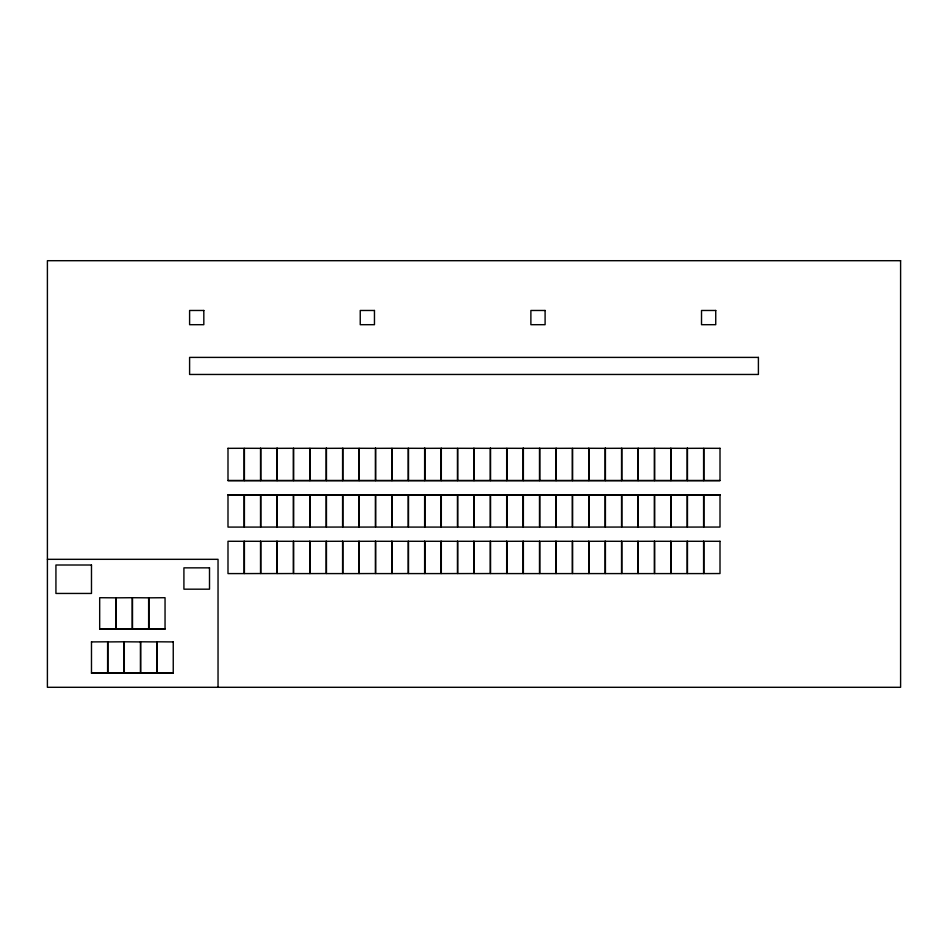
<?xml version="1.0" encoding="UTF-8"?>
<svg xmlns="http://www.w3.org/2000/svg" width="948" height="948" viewBox="0 0 948 948"><rect width="100%" height="100%" fill="white"/><g stroke="black" fill="none" stroke-linecap="round" stroke-linejoin="round"><path stroke-width="1.42" d="M227.994 448.333L244.122 448.286L244.122 480.6L227.994 480.6L227.994 448.286M260.534 448.333L244.406 448.286L244.406 480.6L260.534 480.6L260.534 448.286M276.935 448.333L260.819 448.286L260.819 480.6L276.935 480.6L276.935 448.286M277.219 448.333L293.347 448.286L293.347 480.6L277.219 480.6L277.219 448.286M293.631 448.333L309.759 448.286L309.759 480.6L293.631 480.6L293.631 448.286M326.171 448.333L310.043 448.286L310.043 480.6L326.171 480.6L326.171 448.286M326.456 448.333L342.584 448.286L342.584 480.6L326.456 480.6L326.456 448.286M342.868 448.333L358.984 448.286L358.984 480.6L342.868 480.6L342.868 448.286M375.396 448.333L359.268 448.286L359.268 480.6L375.396 480.6L375.396 448.286M375.681 448.333L391.808 448.286L391.808 480.6L375.681 480.6L375.681 448.286M408.221 448.333L392.093 448.286L392.093 480.6L408.221 480.6L408.221 448.286M424.633 448.333L408.505 448.286L408.505 480.6L424.633 480.6L424.633 448.286M424.917 448.333L441.033 448.286L441.033 480.6L424.917 480.6L424.917 448.286M441.318 448.333L457.446 448.286L457.446 480.6L441.318 480.6L441.318 448.286M473.858 448.333L457.73 448.286L457.73 480.6L473.858 480.6L473.858 448.286M490.27 448.333L474.142 448.286L474.142 480.6L490.27 480.6L490.27 448.286M490.554 448.333L506.682 448.286L506.682 480.6L490.554 480.6L490.554 448.286M523.083 448.333L506.967 448.286L506.967 480.6L523.083 480.6L523.083 448.286M523.367 448.333L539.495 448.286L539.495 480.6L523.367 480.6L523.367 448.286M539.779 448.333L555.907 448.286L555.907 480.6L539.779 480.6L539.779 448.286M556.192 448.333L572.319 448.286L572.319 480.6L556.192 480.6L556.192 448.286M588.732 448.333L572.604 448.286L572.604 480.6L588.732 480.6L588.732 448.286M605.132 448.333L589.016 448.286L589.016 480.6L605.132 480.6L605.132 448.286M605.417 448.333L621.544 448.286L621.544 480.6L605.417 480.6L605.417 448.286M621.829 448.333L637.957 448.286L637.957 480.6L621.829 480.6L621.829 448.286M638.241 448.333L654.369 448.286L654.369 480.6L638.241 480.6L638.241 448.286M670.781 448.333L654.653 448.286L654.653 480.6L670.781 480.6L670.781 448.286M687.182 448.333L671.065 448.286L671.065 480.6L687.182 480.6L687.182 448.286M687.466 448.333L703.594 448.286L703.594 480.6L687.466 480.6L687.466 448.286M720.006 448.333L703.878 448.286L703.878 480.6L720.006 480.6L720.006 448.286M227.994 480.565L244.122 480.565M244.406 480.565L260.534 480.565M260.819 480.565L276.935 480.565M277.219 480.565L293.347 480.565M293.631 480.565L309.759 480.565M310.043 480.565L326.171 480.565M326.456 480.565L342.584 480.565M342.868 480.565L358.984 480.565M359.268 480.565L375.396 480.565M375.681 480.565L391.808 480.565M392.093 480.565L408.221 480.565M408.505 480.565L424.633 480.565M424.917 480.565L441.033 480.565M441.318 480.565L457.446 480.565M457.73 480.565L473.858 480.565M474.142 480.565L490.27 480.565M490.554 480.565L506.682 480.565M506.967 480.565L523.083 480.565M523.367 480.565L539.495 480.565M539.779 480.565L555.907 480.565M556.192 480.565L572.319 480.565M572.604 480.565L588.732 480.565M589.016 480.565L605.132 480.565M605.417 480.565L621.544 480.565M621.829 480.565L637.957 480.565M638.241 480.565L654.369 480.565M654.653 480.565L670.781 480.565M671.065 480.565L687.182 480.565M687.466 480.565L703.594 480.565M703.878 480.565L720.006 480.565M227.994 494.82L244.122 494.82M244.406 494.82L260.534 494.82M260.819 494.82L276.935 494.82M277.219 494.82L293.347 494.82M293.631 494.82L309.759 494.82M310.043 494.82L326.171 494.82M326.456 494.82L342.584 494.82M342.868 494.82L358.984 494.82M359.268 494.82L375.396 494.82M375.681 494.82L391.808 494.82M392.093 494.82L408.221 494.82M408.505 494.82L424.633 494.82M424.917 494.82L441.033 494.82M441.318 494.82L457.446 494.82M457.73 494.82L473.858 494.82M474.142 494.82L490.27 494.82M490.554 494.82L506.682 494.82M506.967 494.82L523.083 494.82M523.367 494.82L539.495 494.82M539.779 494.82L555.907 494.82M556.192 494.82L572.319 494.82M572.604 494.82L588.732 494.82M589.016 494.82L605.132 494.82M605.417 494.82L621.544 494.82M621.829 494.82L637.957 494.82M638.241 494.82L654.369 494.82M654.653 494.82L670.781 494.82M671.065 494.82L687.182 494.82M687.466 494.82L703.594 494.82M703.878 494.82L720.006 494.82M47.4 559.32L218.04 559.32L218.04 687.3M115.81 597.832L99.682 597.714L99.682 629.128L115.81 629.128L115.81 597.714M116.094 597.832L132.222 597.714L132.222 629.128L116.094 629.128L116.094 597.714M148.635 597.832L132.507 597.714L132.507 629.128L148.635 629.128L148.635 597.714M148.919 597.832L165.047 597.714L165.047 629.128L148.919 629.128L148.919 597.714M99.682 628.998L115.81 628.998M116.094 628.998L132.222 628.998M132.507 628.998L148.635 628.998M148.919 628.998L165.047 628.998M91.482 641.915L107.61 641.796L107.61 673.21L91.482 673.21L91.482 641.796M107.894 641.915L124.022 641.796L124.022 673.21L107.894 673.21L107.894 641.796M140.423 641.915L124.307 641.796L124.307 673.21L140.423 673.21L140.423 641.796M156.835 641.915L140.707 641.796L140.707 673.21L156.835 673.21L156.835 641.796M173.247 641.915L157.119 641.796L157.119 673.21L173.247 673.21L173.247 641.796M91.482 673.08L107.61 673.08M107.894 673.08L124.022 673.08M124.307 673.08L140.423 673.08M140.707 673.08L156.835 673.08M157.119 673.08L173.247 673.08M900.6 260.7L47.4 260.7L47.4 687.3L900.6 687.3L900.6 260.7M203.82 310.47L189.6 310.47L189.6 324.69L203.82 324.69L203.82 310.47M374.46 310.47L360.24 310.47L360.24 324.69L374.46 324.69L374.46 310.47M545.1 310.47L530.88 310.47L530.88 324.69L545.1 324.69L545.1 310.47M715.74 310.47L701.52 310.47L701.52 324.69L715.74 324.69L715.74 310.47M758.4 357.396L189.6 357.396L189.6 374.46L758.4 374.46L758.4 357.396M244.122 494.785L227.994 494.785L227.994 527.088L244.122 527.088L244.122 494.785M260.534 494.785L244.406 494.785L244.406 527.088L260.534 527.088L260.534 494.785M276.935 494.785L260.819 494.785L260.819 527.088L276.935 527.052L276.935 494.785M293.347 494.785L277.219 494.785L277.219 527.088L293.347 527.088L293.347 494.785M309.759 494.785L293.631 494.785L293.631 527.088L309.759 527.052L309.759 494.785M326.171 494.785L310.043 494.785L310.043 527.088L326.171 527.052L326.171 494.785M342.584 494.785L326.456 494.785L326.456 527.088L342.584 527.052L342.584 494.785M358.984 494.785L342.868 494.785L342.868 527.088L358.984 527.088L358.984 494.785M375.396 494.785L359.268 494.785L359.268 527.088L375.396 527.052L375.396 494.785M391.808 494.785L375.681 494.785L375.681 527.088L391.808 527.052L391.808 494.785M408.221 494.785L392.093 494.785L392.093 527.088L408.221 527.052L408.221 494.785M424.633 494.785L408.505 494.785L408.505 527.088L424.633 527.088L424.633 494.785M441.033 494.785L424.917 494.785L424.917 527.088L441.033 527.088L441.033 494.785M457.446 494.785L441.318 494.785L441.318 527.088L457.446 527.088L457.446 494.785M473.858 494.785L457.73 494.785L457.73 527.088L473.858 527.088L473.858 494.785M490.27 494.785L474.142 494.785L474.142 527.088L490.27 527.052L490.27 494.785M506.682 494.785L490.554 494.785L490.554 527.088L506.682 527.052L506.682 494.785M523.083 494.785L506.967 494.785L506.967 527.088L523.083 527.088L523.083 494.785M539.495 494.785L523.367 494.785L523.367 527.088L539.495 527.088L539.495 494.785M555.907 494.785L539.779 494.785L539.779 527.088L555.907 527.052L555.907 494.785M572.319 494.785L556.192 494.785L556.192 527.088L572.319 527.052L572.319 494.785M588.732 494.785L572.604 494.785L572.604 527.088L588.732 527.088L588.732 494.785M605.132 494.785L589.016 494.785L589.016 527.088L605.132 527.052L605.132 494.785M621.544 494.785L605.417 494.785L605.417 527.088L621.544 527.052L621.544 494.785M637.957 494.785L621.829 494.785L621.829 527.088L637.957 527.088L637.957 494.785M654.369 494.785L638.241 494.785L638.241 527.088L654.369 527.052L654.369 494.785M670.781 494.785L654.653 494.785L654.653 527.088L670.781 527.088L670.781 494.785M687.182 494.785L671.065 494.785L671.065 527.088L687.182 527.088L687.182 494.785M703.594 494.785L687.466 494.785L687.466 527.088L703.594 527.052L703.594 494.785M720.006 494.785L703.878 494.785L703.878 527.088L720.006 527.052L720.006 494.785M244.122 541.308L227.994 541.272L227.994 573.587L244.122 573.587L244.122 541.272M260.534 541.308L244.406 541.272L244.406 573.587L260.534 573.54L260.534 541.272M276.935 541.272L260.819 541.308L260.819 573.587L276.935 573.54L276.935 541.272M293.347 541.308L277.219 541.272L277.219 573.587L293.347 573.54L293.347 541.272M309.759 541.308L293.631 541.272L293.631 573.587L309.759 573.587L309.759 541.272M326.171 541.272L310.043 541.308L310.043 573.587L326.171 573.54L326.171 541.272M342.584 541.272L326.456 541.308L326.456 573.587L342.584 573.587L342.584 541.272M358.984 541.272L342.868 541.308L342.868 573.587L358.984 573.587L358.984 541.272M375.396 541.272L359.268 541.308L359.268 573.587L375.396 573.54L375.396 541.272M391.808 541.308L375.681 541.272L375.681 573.587L391.808 573.587L391.808 541.272M408.221 541.308L392.093 541.272L392.093 573.587L408.221 573.54L408.221 541.272M424.633 541.308L408.505 541.272L408.505 573.587L424.633 573.587L424.633 541.272M441.033 541.308L424.917 541.272L424.917 573.587L441.033 573.587L441.033 541.272M457.446 541.308L441.318 541.272L441.318 573.587L457.446 573.54L457.446 541.272M473.858 541.308L457.73 541.272L457.73 573.587L473.858 573.54L473.858 541.272M490.27 541.272L474.142 541.308L474.142 573.587L490.27 573.54L490.27 541.272M506.682 541.272L490.554 541.308L490.554 573.587L506.682 573.54L506.682 541.272M523.083 541.272L506.967 541.308L506.967 573.587L523.083 573.587L523.083 541.272M539.495 541.308L523.367 541.272L523.367 573.587L539.495 573.587L539.495 541.272M555.907 541.272L539.779 541.308L539.779 573.587L555.907 573.587L555.907 541.272M572.319 541.308L556.192 541.272L556.192 573.587L572.319 573.587L572.319 541.272M588.732 541.308L572.604 541.272L572.604 573.587L588.732 573.587L588.732 541.272M605.132 541.272L589.016 541.308L589.016 573.587L605.132 573.587L605.132 541.272M621.544 541.308L605.417 541.272L605.417 573.587L621.544 573.587L621.544 541.272M637.957 541.308L621.829 541.272L621.829 573.587L637.957 573.587L637.957 541.272M654.369 541.272L638.241 541.308L638.241 573.587L654.369 573.587L654.369 541.272M670.781 541.308L654.653 541.272L654.653 573.587L670.781 573.587L670.781 541.272M687.182 541.272L671.065 541.308L671.065 573.587L687.182 573.587L687.182 541.272M703.594 541.308L687.466 541.272L687.466 573.587L703.594 573.587L703.594 541.272M720.006 541.308L703.878 541.272L703.878 573.587L720.006 573.54L720.006 541.272M91.482 565.008L55.932 565.008L55.932 593.448L91.482 593.448L91.482 565.008M209.508 567.852L183.912 567.852L183.912 589.182L209.508 589.182L209.508 567.852"/></g></svg>
